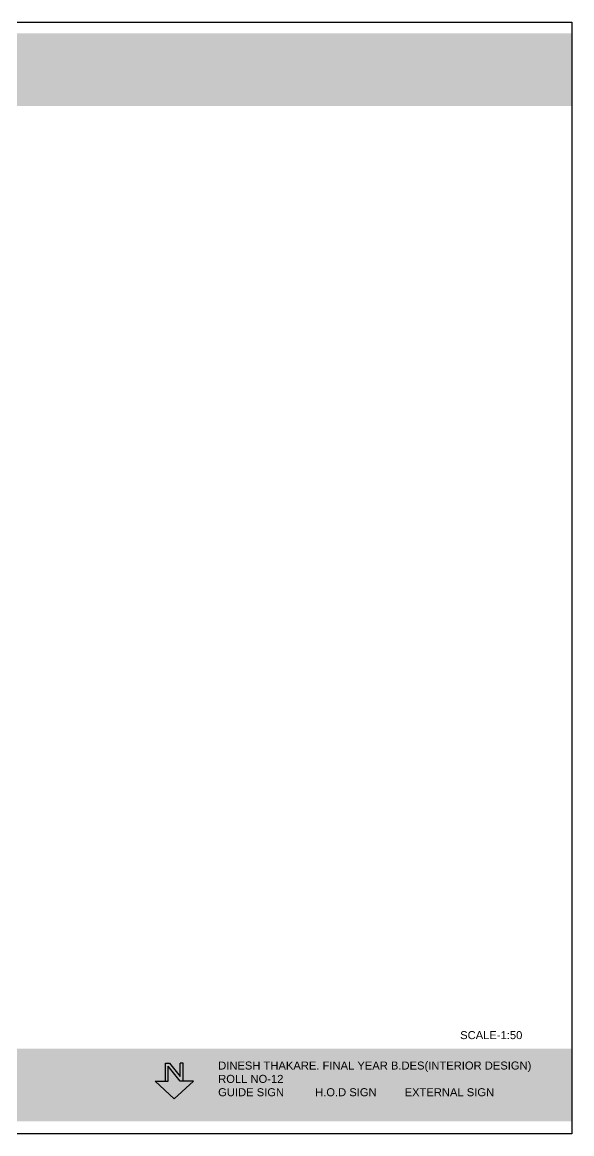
# Model space of a CAD drawing. Header units: millimetres. Extents: x 1521 to 3683, y 1649 to 3322.
# Drawn here: x 1985.12 to 1998.85, y 1649.44 to 1677.22 of the extents above; entities that cross this region are included whole.
import ezdxf

# ---------------------------------------------------------------- set-up
doc = ezdxf.new("R2010")
doc.units = ezdxf.units.MM
doc.header["$LTSCALE"] = 0.1
doc.layers.add('2', color=2, linetype='Continuous')

# ---------------------------------------------------------------- blocks, each defined once
blk = doc.blocks.new('A$C3F6A36EA')
h = blk.add_hatch(color=10)
h.set_gradient(color1=(22, 110, 12), color2=(129, 189, 10), tint=0.46)
h.paths.add_polyline_path([(-44.213, 20.41), (-3.313, 20.41), (-3.313, 22.222), (-44.213, 22.222)])
h = blk.add_hatch(color=10)
h.set_gradient(color1=(22, 110, 12), color2=(129, 189, 10), tint=0.46)
h.paths.add_polyline_path([(-44.213, -3.153), (-3.313, -3.153), (-3.313, -4.965), (-44.213, -4.965)])
at = {"color": 0}
blk.add_lwpolyline([(-44.213, 22.5), (-3.313, 22.5), (-3.313, -5.276), (-44.213, -5.276)], close=True, dxfattribs=at)
at = {"insert": (-12.145, -3.471), "char_height": 0.2, "width": 22.63115, "attachment_point": 1}
blk.add_mtext('{\\f@Arial Unicode MS|b0|i0|c0|p34;\\C255;\\c16777215;DINESH THAKARE. FINAL YEAR B.DES(INTERIOR DESIGN)\\PROLL NO-12 \\PGUIDE SIGN          H.O.D SIGN         EXTERNAL SIGN}', dxfattribs=at)
blk = doc.blocks.new('N')
at = {"layer": '2', "color": 0}
for p, q in [((1629.328, 1645.586), (1628.851, 1645.141)), ((1629.328, 1645.586), (1629.803, 1645.141)), ((1628.851, 1645.141), (1629.105, 1645.141)), ((1629.105, 1645.141), (1629.105, 1644.695)), ((1629.105, 1645.141), (1629.18, 1645.141)), ((1629.18, 1645.141), (1629.477, 1644.769)), ((1629.447, 1644.695), (1629.18, 1645.029)), ((1629.18, 1645.029), (1629.18, 1644.695)), ((1629.477, 1645.141), (1629.477, 1644.769)), ((1629.551, 1645.141), (1629.477, 1645.141)), ((1629.803, 1645.141), (1629.551, 1645.141)), ((1629.551, 1645.141), (1629.551, 1644.695)), ((1629.105, 1644.695), (1629.18, 1644.695)), ((1629.551, 1644.695), (1629.447, 1644.695))]:
    blk.add_line(p, q, dxfattribs=at)

msp = doc.modelspace()

# ---------------------------------------------------------------- block references
at = {"color": 0}
msp.add_blockref('A$C3F6A36EA', (2002.1593, 1654.7171), dxfattribs=at)
at = {"color": 7, "true_color": 0xffffff, "rotation": 180}
msp.add_blockref('N', (3618.2459, 3295.8991), dxfattribs=at)

# ---------------------------------------------------------------- texts
at = {"insert": (1996.0593, 1652.0065), "char_height": 0.2, "width": 33.946729, "attachment_point": 1}
msp.add_mtext('{\\f@Arial Unicode MS|b0|i0|c0|p34;SCALE-1:50}', dxfattribs=at)

doc.saveas('drawing.dxf')
